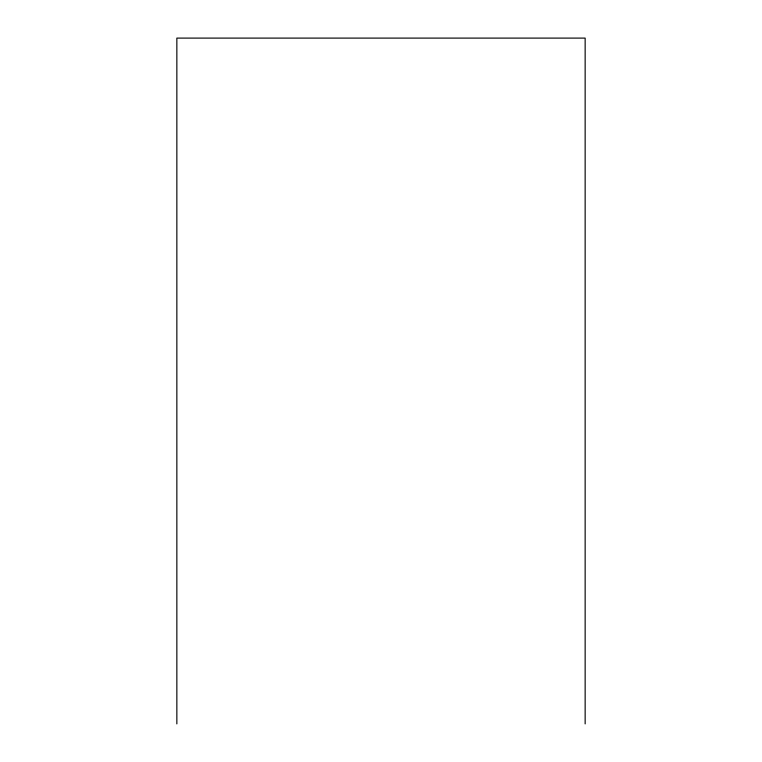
<?xml version="1.0" encoding="UTF-8"?>
<svg xmlns="http://www.w3.org/2000/svg" width="762" height="762" viewBox="0 0 762 762"><rect width="100%" height="100%" fill="white"/><g stroke="black" fill="none" stroke-linecap="round" stroke-linejoin="round"><path stroke-width="1.14" d="M585.149 723.9L585.149 38.1L176.851 38.1L176.851 723.9"/></g></svg>
